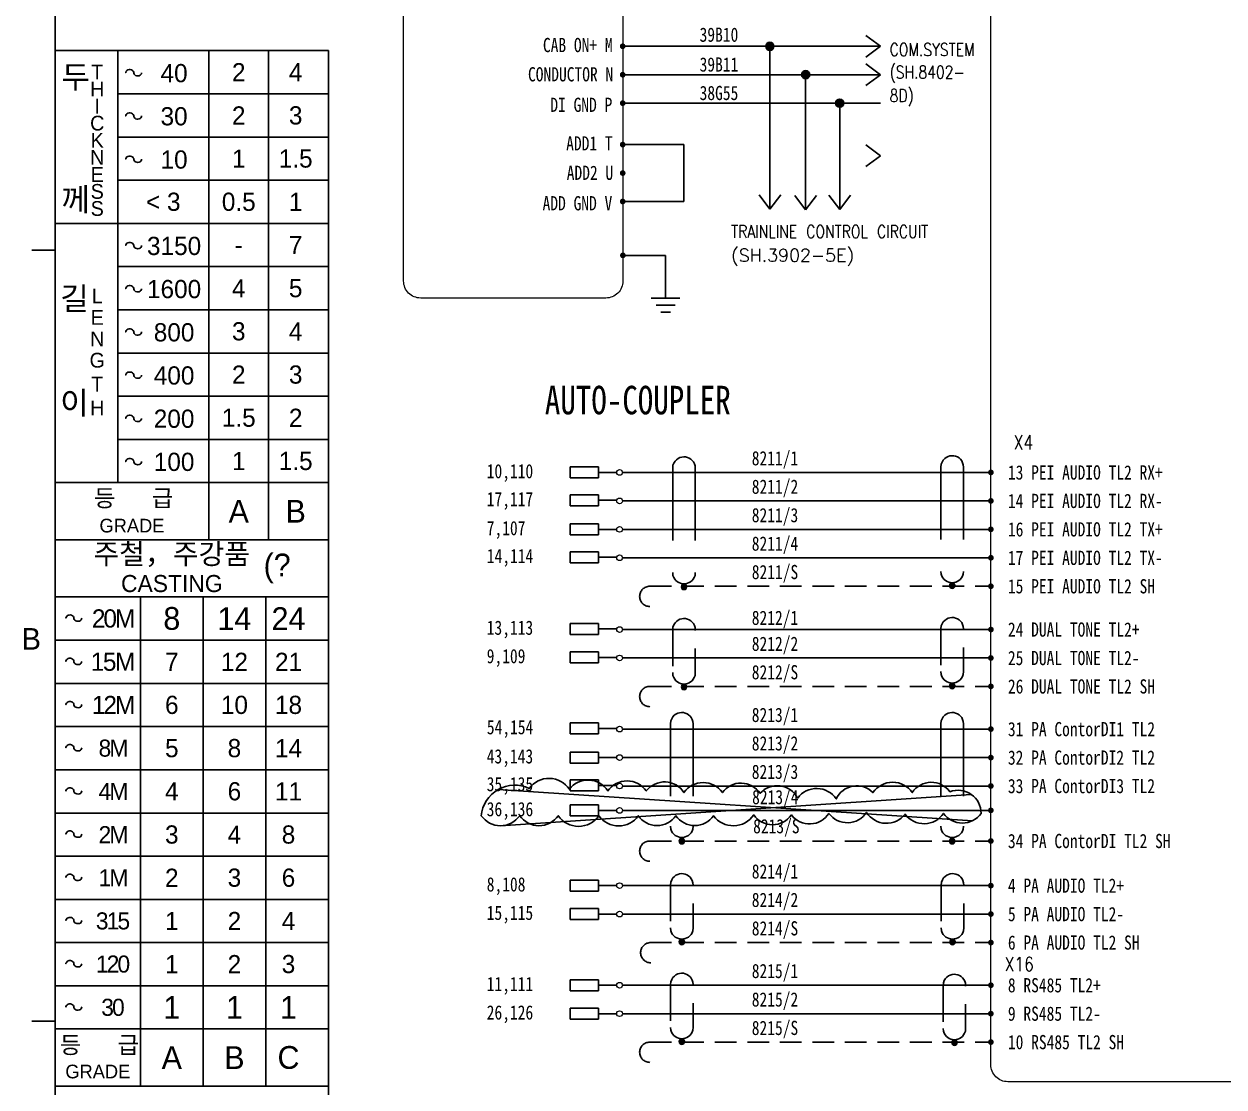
# Model space of a CAD drawing. Header units: millimetres. Extents: x 1677 to 2236, y -507 to -75.
# Drawn here: x 1687.2 to 1792.6, y -431.9 to -338.5 of the extents above; entities that cross this region are included whole.
import ezdxf
from ezdxf.enums import TextEntityAlignment as Align

# ---------------------------------------------------------------- set-up
doc = ezdxf.new("R2010")
doc.units = ezdxf.units.MM
doc.linetypes.add('HIDDEN', pattern=[9.525, 6.35, -3.175])
for name, color, linetype, lineweight in [('7', 7, 'Continuous', 15), ('LINE', 7, 'Continuous', 15), ('TEXT', 7, 'Continuous', 15)]:
    doc.layers.add(name, color=color, linetype=linetype, lineweight=lineweight)
for name, color, linetype in [('FG', 62, 'Continuous'), ('SHIELD', 41, 'Continuous'), ('SYMS', 7, 'Continuous'), ('TX+', 1, 'Continuous'), ('TX-', 30, 'Continuous')]:
    doc.layers.add(name, color=color, linetype=linetype)
doc.styles.add('ROMANS', font='txt', dxfattribs={"height": 0.2})
doc.styles.get("Standard").update_dxf_attribs({"font": 'txt.shx', "bigfont": 'whgtxt.shx'})
doc.styles.add('WD', font='romans.shx')

# ---------------------------------------------------------------- blocks, each defined once
blk = doc.blocks.new('BALL')
at = {"layer": 'LINE'}
h = blk.add_hatch(color=256, dxfattribs=at)
h.paths.add_polyline_path([(203.75, 320.23, 0.41419), (203.5, 319.98), (203.75, 319.98)])
h.paths.add_polyline_path([(203.75, 320.23), (203.75, 319.98), (204, 319.98, 0.41419)])
h.paths.add_polyline_path([(204, 319.98, 0.00002), (204, 319.98), (203.5, 319.98, 1.00004)])
blk.add_circle((203.75, 319.98), 0.25, dxfattribs=at)
blk = doc.blocks.new('A$C38FC7A60')
at = {"layer": 'SHIELD', "linetype": 'HIDDEN'}
for p, q in [((-1.98, 10), (-1.98, 2.5)), ((0, 0), (0, 0.52))]:
    blk.add_line(p, q, dxfattribs=at)
for points in [[(-1.98, 10), (-1.98, 10), (-1.94, 10.52), (-1.94, 10.52), (-1.23, 12.78), (1.93, 12.35), (1.98, 10), (1.98, 10), (1.98, 2.5), (1.98, 2.5)], [(1.98, 2.5), (1.98, 2.5), (1.94, 1.98), (1.94, 1.98), (1.34, 0.01), (-1.34, 0.01), (-1.94, 1.98), (-1.94, 1.98), (-1.98, 2.5), (-1.98, 2.5)]]:
    blk.add_open_spline(points, degree=3, knots=[0, 0, 0, 0, 1, 1, 1, 2, 2, 2, 3, 3, 3, 3], dxfattribs=at)
at = {"layer": 'SHIELD', "linetype": 'HIDDEN', "xscale": -2, "yscale": 2, "zscale": 2}
blk.add_blockref('BALL', (407.5, -639.96), dxfattribs=at)
blk = doc.blocks.new('HA2S1_REF')
for p, q in [((0, 0.109375), (0, -0.109375)), ((0.5625, 0.109375), (0, 0.109375)), ((0.5625, -0.109375), (0.5625, 0.109375)), ((0, -0.109375), (0.5625, -0.109375))]:
    blk.add_line(p, q)
at = {"style": 'WD', "flags": 1}
blk.add_attdef('SIGCODE', (0.0625, 0.1575), '', height=0.125, dxfattribs=at)
at = {"style": 'WD'}
blk.add_attdef('XREF', text='', height=0.125, dxfattribs=at).set_placement((0.28125, -0.0625), align=Align.CENTER)
blk = doc.blocks.new('HA1X3Y')
for p, q in [((-0.1, 0.075), (0, 0)), ((0, 0), (-0.1, -0.075))]:
    blk.add_line(p, q)
at = {"style": 'WD', "width": 0.9}
blk.add_attdef('DESC1', text='', height=0.125, dxfattribs=at).set_placement((-0.15, 0.2656), align=Align.RIGHT)
blk.add_attdef('DESC2', text='', height=0.125, dxfattribs=at).set_placement((-0.15, 0.2), align=Align.TOP_RIGHT)
at = {"style": 'WD', "flags": 1}
blk.add_attdef('X1TERM01', (0, 0), '', height=0.01, dxfattribs=at)
blk = doc.blocks.new('mel1vb')
at = {"const_width": 0.667}
blk.add_lwpolyline([(-0.33, 0, 1), (0.33, 0, 1)], format="xyb", close=True, dxfattribs=at)
blk = doc.blocks.new('WDDOT')
for radius in [0.72, 0.449, 0.223]:
    blk.add_circle((0, 0), radius)

msp = doc.modelspace()

# ---------------------------------------------------------------- linework, layer by layer
at = {"color": 5, "linetype": 'Continuous'}
for p, q in [((1689.91, -493.8), (1689.91, -87.4)), ((1689.91, -340.8), (1713.91, -340.8)), ((1713.91, -493.8), (1713.91, -340.8)), ((1689.91, -388.8), (1713.91, -388.8))]:
    msp.add_line(p, q, dxfattribs=at)
for p, q in [((1752.69, -340.42), (1752.69, -354.73)), ((1755.83, -342.92), (1755.83, -354.8)), ((1758.83, -345.42), (1758.83, -354.77)), ((1739.76, -349.06), (1745.13, -349.06)), ((1745.13, -349.06), (1745.13, -354.06)), ((1739.74, -354.06), (1745.13, -354.06)), ((1739.74, -377.86), (1772.1, -377.86)), ((1739.74, -380.36), (1772.1, -380.36)), ((1739.74, -382.86), (1772.1, -382.86)), ((1739.74, -385.36), (1772.1, -385.36)), ((1739.74, -391.66), (1772.1, -391.66)), ((1739.74, -394.16), (1772.1, -394.16)), ((1739.74, -400.41), (1772.1, -400.41)), ((1739.74, -402.91), (1772.1, -402.91)), ((1739.74, -405.41), (1772.1, -405.41)), ((1739.74, -407.55), (1772.1, -407.55)), ((1739.74, -414.16), (1772.1, -414.16)), ((1739.74, -416.66), (1772.1, -416.66))]:
    msp.add_line(p, q)
at = {"color": 6, "linetype": 'Continuous'}
for p, q in [((1695.41, -378.75), (1695.41, -340.8)), ((1703.41, -383.78), (1703.41, -340.8)), ((1708.66, -383.78), (1708.66, -340.8)), ((1695.41, -344.6), (1713.91, -344.6)), ((1695.41, -348.39), (1713.91, -348.39)), ((1695.41, -352.19), (1713.91, -352.19)), ((1689.91, -355.98), (1713.91, -355.98)), ((1687.86, -358.34), (1689.91, -358.34)), ((1695.41, -359.78), (1713.91, -359.78)), ((1695.41, -363.57), (1713.91, -363.57)), ((1695.41, -367.37), (1713.91, -367.37)), ((1695.41, -371.16), (1713.91, -371.16)), ((1695.41, -374.96), (1713.91, -374.96)), ((1689.91, -378.75), (1713.91, -378.75)), ((1689.91, -383.78), (1713.91, -383.78)), ((1697.41, -431.78), (1697.41, -388.8)), ((1702.91, -431.78), (1702.91, -388.8)), ((1708.41, -431.78), (1708.41, -388.8)), ((1689.91, -392.6), (1713.91, -392.6)), ((1689.91, -396.39), (1713.91, -396.39)), ((1689.91, -400.19), (1713.91, -400.19)), ((1689.91, -403.98), (1713.91, -403.98)), ((1689.91, -407.78), (1713.91, -407.78)), ((1689.91, -411.57), (1713.91, -411.57)), ((1689.91, -415.37), (1713.91, -415.37)), ((1689.91, -419.16), (1713.91, -419.16)), ((1689.91, -422.96), (1713.91, -422.96)), ((1687.86, -426.07), (1689.91, -426.07)), ((1689.91, -426.75), (1713.91, -426.75)), ((1689.91, -431.78), (1713.91, -431.78))]:
    msp.add_line(p, q, dxfattribs=at)
at = {"color": 0}
for p, q in [((1742.28, -362.54), (1744.78, -362.54)), ((1742.7, -363.17), (1744.36, -363.17)), ((1743.11, -363.79), (1743.95, -363.79))]:
    msp.add_line(p, q, dxfattribs=at)
at = {"color": 0, "linetype": 'Continuous'}
for p, q in [((1737.64, -377.86), (1739.24, -377.86)), ((1737.64, -380.31), (1739.24, -380.31)), ((1737.64, -382.86), (1739.24, -382.86)), ((1737.64, -385.31), (1739.24, -385.31)), ((1737.64, -391.61), (1739.25, -391.61)), ((1737.64, -394.11), (1739.25, -394.11)), ((1737.65, -400.35), (1739.25, -400.35)), ((1737.64, -402.91), (1739.24, -402.91)), ((1737.65, -405.35), (1739.25, -405.35)), ((1737.64, -407.55), (1739.24, -407.55)), ((1737.64, -414.16), (1739.24, -414.16)), ((1737.64, -416.66), (1739.24, -416.66)), ((1737.64, -422.91), (1739.24, -422.91)), ((1737.64, -425.41), (1739.24, -425.41))]:
    msp.add_line(p, q, dxfattribs=at)
at = {"color": 1}
for p, q in [((1728.83, -405.72), (1770.5, -408.46)), ((1770.38, -406.14), (1729.03, -408.9))]:
    msp.add_line(p, q, dxfattribs=at)
at = {"const_width": 0.25}
for points in [[(1739.89, -340.42, -1), (1739.64, -340.42, -1)], [(1739.89, -342.92, -1), (1739.64, -342.92, -1)], [(1739.89, -345.42, -1), (1739.64, -345.42, -1)], [(1739.89, -349.06, -1), (1739.64, -349.06, -1)], [(1739.89, -351.56, -1), (1739.64, -351.56, -1)], [(1739.89, -354.06, -1), (1739.64, -354.06, -1)], [(1772.23, -377.86, -1), (1771.98, -377.86, -1)], [(1772.23, -380.36, -1), (1771.98, -380.36, -1)], [(1772.23, -382.86, -1), (1771.98, -382.86, -1)], [(1772.23, -385.36, -1), (1771.98, -385.36, -1)], [(1772.23, -387.86, -1), (1771.98, -387.86, -1)], [(1772.23, -391.66, -1), (1771.98, -391.66, -1)], [(1772.23, -394.16, -1), (1771.98, -394.16, -1)], [(1772.23, -396.66, -1), (1771.98, -396.66, -1)], [(1772.23, -400.41, -1), (1771.98, -400.41, -1)], [(1772.23, -402.91, -1), (1771.98, -402.91, -1)], [(1772.23, -405.41, -1), (1771.98, -405.41, -1)], [(1772.23, -407.55, -1), (1771.98, -407.55, -1)], [(1772.23, -410.24, -1), (1771.98, -410.24, -1)], [(1772.23, -414.16, -1), (1771.98, -414.16, -1)], [(1772.23, -416.66, -1), (1771.98, -416.66, -1)], [(1772.23, -419.16, -1), (1771.98, -419.16, -1)], [(1772.23, -422.91, -1), (1771.98, -422.91, -1)], [(1772.23, -425.41, -1), (1771.98, -425.41, -1)], [(1772.23, -427.91, -1), (1771.98, -427.91, -1)]]:
    msp.add_lwpolyline(points, format="xyb", close=True, dxfattribs=at)
at = {"color": 4, "linetype": 'Continuous'}
for points in [[(1697.51, -342.75), (1697.49, -342.83), (1697.45, -342.91), (1697.38, -342.97), (1697.29, -343.01), (1697.19, -343.03), (1697.08, -343.02), (1696.98, -342.99), (1696.9, -342.94), (1696.84, -342.87), (1696.81, -342.79), (1696.81, -342.7), (1696.77, -342.62), (1696.7, -342.55), (1696.61, -342.5), (1696.51, -342.47), (1696.4, -342.47), (1696.3, -342.5), (1696.21, -342.55), (1696.15, -342.62), (1696.11, -342.71), (1696.11, -342.71), (1696.11, -342.72), (1696.11, -342.72), (1696.11, -342.72), (1696.11, -342.73), (1696.11, -342.73), (1696.11, -342.74), (1696.11, -342.74), (1696.11, -342.74), (1696.11, -342.75)], [(1697.51, -346.54), (1697.49, -346.62), (1697.45, -346.7), (1697.38, -346.76), (1697.29, -346.8), (1697.19, -346.82), (1697.08, -346.81), (1696.98, -346.78), (1696.9, -346.73), (1696.84, -346.66), (1696.81, -346.58), (1696.81, -346.49), (1696.77, -346.41), (1696.7, -346.34), (1696.61, -346.29), (1696.51, -346.27), (1696.4, -346.27), (1696.3, -346.29), (1696.21, -346.35), (1696.15, -346.42), (1696.11, -346.5), (1696.11, -346.51), (1696.11, -346.51), (1696.11, -346.51), (1696.11, -346.52), (1696.11, -346.52), (1696.11, -346.53), (1696.11, -346.53), (1696.11, -346.53), (1696.11, -346.54), (1696.11, -346.54)], [(1697.51, -350.34), (1697.49, -350.42), (1697.45, -350.5), (1697.38, -350.56), (1697.29, -350.6), (1697.19, -350.62), (1697.08, -350.61), (1696.98, -350.58), (1696.9, -350.53), (1696.84, -350.46), (1696.81, -350.38), (1696.81, -350.29), (1696.77, -350.21), (1696.7, -350.14), (1696.61, -350.09), (1696.51, -350.06), (1696.4, -350.06), (1696.3, -350.09), (1696.21, -350.14), (1696.15, -350.21), (1696.11, -350.3), (1696.11, -350.3), (1696.11, -350.31), (1696.11, -350.31), (1696.11, -350.31), (1696.11, -350.32), (1696.11, -350.32), (1696.11, -350.33), (1696.11, -350.33), (1696.11, -350.33), (1696.11, -350.34)], [(1697.51, -357.93), (1697.49, -358.01), (1697.45, -358.09), (1697.38, -358.15), (1697.29, -358.19), (1697.19, -358.21), (1697.08, -358.2), (1696.98, -358.17), (1696.9, -358.12), (1696.84, -358.05), (1696.81, -357.97), (1696.81, -357.88), (1696.77, -357.8), (1696.7, -357.73), (1696.61, -357.68), (1696.51, -357.65), (1696.4, -357.65), (1696.3, -357.68), (1696.21, -357.73), (1696.15, -357.8), (1696.11, -357.89), (1696.11, -357.89), (1696.11, -357.9), (1696.11, -357.9), (1696.11, -357.9), (1696.11, -357.91), (1696.11, -357.91), (1696.11, -357.92), (1696.11, -357.92), (1696.11, -357.92), (1696.11, -357.93)], [(1697.51, -361.72), (1697.49, -361.8), (1697.45, -361.88), (1697.38, -361.94), (1697.29, -361.98), (1697.19, -362), (1697.08, -361.99), (1696.98, -361.96), (1696.9, -361.91), (1696.84, -361.84), (1696.81, -361.76), (1696.81, -361.67), (1696.77, -361.59), (1696.7, -361.52), (1696.61, -361.47), (1696.51, -361.45), (1696.4, -361.45), (1696.3, -361.47), (1696.21, -361.53), (1696.15, -361.6), (1696.11, -361.68), (1696.11, -361.69), (1696.11, -361.69), (1696.11, -361.69), (1696.11, -361.7), (1696.11, -361.7), (1696.11, -361.71), (1696.11, -361.71), (1696.11, -361.71), (1696.11, -361.72), (1696.11, -361.72)], [(1697.51, -365.52), (1697.49, -365.6), (1697.45, -365.68), (1697.38, -365.74), (1697.29, -365.78), (1697.19, -365.8), (1697.08, -365.79), (1696.98, -365.76), (1696.9, -365.71), (1696.84, -365.64), (1696.81, -365.56), (1696.81, -365.47), (1696.77, -365.39), (1696.7, -365.32), (1696.61, -365.27), (1696.51, -365.24), (1696.4, -365.24), (1696.3, -365.27), (1696.21, -365.32), (1696.15, -365.39), (1696.11, -365.48), (1696.11, -365.48), (1696.11, -365.49), (1696.11, -365.49), (1696.11, -365.49), (1696.11, -365.5), (1696.11, -365.5), (1696.11, -365.51), (1696.11, -365.51), (1696.11, -365.51), (1696.11, -365.52)], [(1697.51, -369.31), (1697.49, -369.39), (1697.45, -369.47), (1697.38, -369.53), (1697.29, -369.57), (1697.19, -369.59), (1697.08, -369.58), (1696.98, -369.55), (1696.9, -369.5), (1696.84, -369.43), (1696.81, -369.35), (1696.81, -369.26), (1696.77, -369.18), (1696.7, -369.11), (1696.61, -369.06), (1696.51, -369.04), (1696.4, -369.04), (1696.3, -369.06), (1696.21, -369.12), (1696.15, -369.19), (1696.11, -369.27), (1696.11, -369.28), (1696.11, -369.28), (1696.11, -369.28), (1696.11, -369.29), (1696.11, -369.29), (1696.11, -369.3), (1696.11, -369.3), (1696.11, -369.3), (1696.11, -369.31), (1696.11, -369.31)], [(1697.51, -373.11), (1697.49, -373.19), (1697.45, -373.27), (1697.38, -373.33), (1697.29, -373.37), (1697.19, -373.39), (1697.08, -373.38), (1696.98, -373.35), (1696.9, -373.3), (1696.84, -373.23), (1696.81, -373.15), (1696.81, -373.06), (1696.77, -372.98), (1696.7, -372.91), (1696.61, -372.86), (1696.51, -372.83), (1696.4, -372.83), (1696.3, -372.86), (1696.21, -372.91), (1696.15, -372.98), (1696.11, -373.07), (1696.11, -373.07), (1696.11, -373.08), (1696.11, -373.08), (1696.11, -373.08), (1696.11, -373.09), (1696.11, -373.09), (1696.11, -373.1), (1696.11, -373.1), (1696.11, -373.1), (1696.11, -373.11)], [(1697.51, -376.9), (1697.49, -376.98), (1697.45, -377.06), (1697.38, -377.12), (1697.29, -377.16), (1697.19, -377.18), (1697.08, -377.17), (1696.98, -377.14), (1696.9, -377.09), (1696.84, -377.02), (1696.81, -376.94), (1696.81, -376.85), (1696.77, -376.77), (1696.7, -376.7), (1696.61, -376.65), (1696.51, -376.63), (1696.4, -376.63), (1696.3, -376.65), (1696.21, -376.71), (1696.15, -376.78), (1696.11, -376.86), (1696.11, -376.87), (1696.11, -376.87), (1696.11, -376.87), (1696.11, -376.88), (1696.11, -376.88), (1696.11, -376.89), (1696.11, -376.89), (1696.11, -376.89), (1696.11, -376.9), (1696.11, -376.9)], [(1692.26, -390.66), (1692.24, -390.74), (1692.2, -390.82), (1692.13, -390.88), (1692.04, -390.92), (1691.94, -390.94), (1691.83, -390.93), (1691.73, -390.9), (1691.65, -390.85), (1691.59, -390.78), (1691.56, -390.7), (1691.56, -390.61), (1691.52, -390.53), (1691.45, -390.46), (1691.36, -390.41), (1691.26, -390.38), (1691.15, -390.39), (1691.05, -390.41), (1690.96, -390.47), (1690.9, -390.54), (1690.86, -390.62), (1690.86, -390.62), (1690.86, -390.63), (1690.86, -390.63), (1690.86, -390.64), (1690.86, -390.64), (1690.86, -390.64), (1690.86, -390.65), (1690.86, -390.65), (1690.86, -390.66), (1690.86, -390.66)], [(1692.26, -394.46), (1692.24, -394.54), (1692.2, -394.61), (1692.13, -394.68), (1692.04, -394.72), (1691.94, -394.73), (1691.83, -394.73), (1691.73, -394.7), (1691.65, -394.65), (1691.59, -394.58), (1691.56, -394.5), (1691.56, -394.41), (1691.52, -394.33), (1691.45, -394.26), (1691.36, -394.2), (1691.26, -394.18), (1691.15, -394.18), (1691.05, -394.21), (1690.96, -394.26), (1690.9, -394.33), (1690.86, -394.42), (1690.86, -394.42), (1690.86, -394.42), (1690.86, -394.43), (1690.86, -394.43), (1690.86, -394.44), (1690.86, -394.44), (1690.86, -394.44), (1690.86, -394.45), (1690.86, -394.45), (1690.86, -394.46)], [(1692.26, -398.25), (1692.24, -398.33), (1692.2, -398.41), (1692.13, -398.47), (1692.04, -398.51), (1691.94, -398.53), (1691.83, -398.52), (1691.73, -398.49), (1691.65, -398.44), (1691.59, -398.37), (1691.56, -398.29), (1691.56, -398.2), (1691.52, -398.12), (1691.45, -398.05), (1691.36, -398), (1691.26, -397.97), (1691.15, -397.98), (1691.05, -398), (1690.96, -398.06), (1690.9, -398.13), (1690.86, -398.21), (1690.86, -398.21), (1690.86, -398.22), (1690.86, -398.22), (1690.86, -398.23), (1690.86, -398.23), (1690.86, -398.23), (1690.86, -398.24), (1690.86, -398.24), (1690.86, -398.25), (1690.86, -398.25)], [(1692.26, -402.05), (1692.24, -402.13), (1692.2, -402.2), (1692.13, -402.27), (1692.04, -402.31), (1691.94, -402.32), (1691.83, -402.32), (1691.73, -402.29), (1691.65, -402.24), (1691.59, -402.17), (1691.56, -402.09), (1691.56, -402), (1691.52, -401.92), (1691.45, -401.85), (1691.36, -401.79), (1691.26, -401.77), (1691.15, -401.77), (1691.05, -401.8), (1690.96, -401.85), (1690.9, -401.92), (1690.86, -402.01), (1690.86, -402.01), (1690.86, -402.01), (1690.86, -402.02), (1690.86, -402.02), (1690.86, -402.03), (1690.86, -402.03), (1690.86, -402.03), (1690.86, -402.04), (1690.86, -402.04), (1690.86, -402.05)], [(1692.26, -405.84), (1692.24, -405.92), (1692.2, -406), (1692.13, -406.06), (1692.04, -406.1), (1691.94, -406.12), (1691.83, -406.11), (1691.73, -406.08), (1691.65, -406.03), (1691.59, -405.96), (1691.56, -405.88), (1691.56, -405.79), (1691.52, -405.71), (1691.45, -405.64), (1691.36, -405.59), (1691.26, -405.56), (1691.15, -405.57), (1691.05, -405.59), (1690.96, -405.65), (1690.9, -405.72), (1690.86, -405.8), (1690.86, -405.8), (1690.86, -405.81), (1690.86, -405.81), (1690.86, -405.82), (1690.86, -405.82), (1690.86, -405.82), (1690.86, -405.83), (1690.86, -405.83), (1690.86, -405.84), (1690.86, -405.84)], [(1692.26, -409.64), (1692.24, -409.72), (1692.2, -409.79), (1692.13, -409.86), (1692.04, -409.9), (1691.94, -409.91), (1691.83, -409.91), (1691.73, -409.88), (1691.65, -409.83), (1691.59, -409.76), (1691.56, -409.68), (1691.56, -409.59), (1691.52, -409.51), (1691.45, -409.44), (1691.36, -409.38), (1691.26, -409.36), (1691.15, -409.36), (1691.05, -409.39), (1690.96, -409.44), (1690.9, -409.51), (1690.86, -409.6), (1690.86, -409.6), (1690.86, -409.6), (1690.86, -409.61), (1690.86, -409.61), (1690.86, -409.62), (1690.86, -409.62), (1690.86, -409.62), (1690.86, -409.63), (1690.86, -409.63), (1690.86, -409.64)], [(1692.26, -413.43), (1692.24, -413.51), (1692.2, -413.59), (1692.13, -413.65), (1692.04, -413.69), (1691.94, -413.71), (1691.83, -413.7), (1691.73, -413.67), (1691.65, -413.62), (1691.59, -413.55), (1691.56, -413.47), (1691.56, -413.38), (1691.52, -413.3), (1691.45, -413.23), (1691.36, -413.18), (1691.26, -413.15), (1691.15, -413.16), (1691.05, -413.18), (1690.96, -413.24), (1690.9, -413.31), (1690.86, -413.39), (1690.86, -413.39), (1690.86, -413.4), (1690.86, -413.4), (1690.86, -413.41), (1690.86, -413.41), (1690.86, -413.41), (1690.86, -413.42), (1690.86, -413.42), (1690.86, -413.43), (1690.86, -413.43)], [(1692.26, -417.23), (1692.24, -417.31), (1692.2, -417.38), (1692.13, -417.45), (1692.04, -417.49), (1691.94, -417.5), (1691.83, -417.5), (1691.73, -417.47), (1691.65, -417.42), (1691.59, -417.35), (1691.56, -417.27), (1691.56, -417.18), (1691.52, -417.1), (1691.45, -417.03), (1691.36, -416.97), (1691.26, -416.95), (1691.15, -416.95), (1691.05, -416.98), (1690.96, -417.03), (1690.9, -417.1), (1690.86, -417.19), (1690.86, -417.19), (1690.86, -417.19), (1690.86, -417.2), (1690.86, -417.2), (1690.86, -417.21), (1690.86, -417.21), (1690.86, -417.21), (1690.86, -417.22), (1690.86, -417.22), (1690.86, -417.23)], [(1692.26, -421.02), (1692.24, -421.1), (1692.2, -421.18), (1692.13, -421.24), (1692.04, -421.28), (1691.94, -421.3), (1691.83, -421.29), (1691.73, -421.26), (1691.65, -421.21), (1691.59, -421.14), (1691.56, -421.06), (1691.56, -420.97), (1691.52, -420.89), (1691.45, -420.82), (1691.36, -420.77), (1691.26, -420.74), (1691.15, -420.75), (1691.05, -420.77), (1690.96, -420.83), (1690.9, -420.9), (1690.86, -420.98), (1690.86, -420.98), (1690.86, -420.99), (1690.86, -420.99), (1690.86, -421), (1690.86, -421), (1690.86, -421), (1690.86, -421.01), (1690.86, -421.01), (1690.86, -421.02), (1690.86, -421.02)], [(1692.26, -424.82), (1692.24, -424.9), (1692.2, -424.97), (1692.13, -425.04), (1692.04, -425.08), (1691.94, -425.09), (1691.83, -425.09), (1691.73, -425.06), (1691.65, -425.01), (1691.59, -424.94), (1691.56, -424.86), (1691.56, -424.77), (1691.52, -424.69), (1691.45, -424.62), (1691.36, -424.56), (1691.26, -424.54), (1691.15, -424.54), (1691.05, -424.57), (1690.96, -424.62), (1690.9, -424.69), (1690.86, -424.78), (1690.86, -424.78), (1690.86, -424.78), (1690.86, -424.79), (1690.86, -424.79), (1690.86, -424.8), (1690.86, -424.8), (1690.86, -424.8), (1690.86, -424.81), (1690.86, -424.81), (1690.86, -424.82)]]:
    msp.add_lwpolyline(points, dxfattribs=at)
at = {"color": 0, "const_width": 0.25}
msp.add_lwpolyline([(1739.66, -358.79, 1), (1739.91, -358.79, 1)], format="xyb", close=True, dxfattribs=at)
at = {"color": 1}
msp.add_lwpolyline([(1727.34, -408.02, 0.520567), (1730.72, -408.02, 0.520567), (1730.72, -408.02, 0.520567), (1734.1, -408.02, 0.520567), (1734.1, -408.02, 0.520567), (1737.68, -408.02, 0.520567), (1737.68, -408.02, 0.520567), (1741.13, -408.02, 0.520567), (1741.13, -408.02, 0.520567), (1744.44, -408.02, 0.520567), (1744.44, -408.02, 0.520567), (1747.75, -408.02, 0.520567), (1747.75, -408.02, 0.520567), (1751.27, -407.95, 0.520567), (1751.27, -407.95, 0.520567), (1754.58, -407.95, 0.520567), (1754.58, -407.95, 0.520567), (1757.88, -407.81, 0.520567), (1757.88, -407.81, 0.520567), (1761.19, -407.73, 0.520567), (1761.19, -407.73, 0.520567), (1764.57, -407.88, 0.520567), (1764.57, -407.88, 0.520567), (1767.95, -407.81, 0.520567), (1767.95, -407.81, 0.520567), (1771.25, -407.81, 0.520567), (1771.25, -407.81, 0.520567), (1768.51, -405.91, 0.520567), (1768.51, -405.91, 0.520567), (1765.2, -405.98, 0.520567), (1765.2, -405.98, 0.520567), (1761.75, -405.98, 0.520567), (1761.75, -405.98, 0.520567), (1758.52, -406.54, 0.520567), (1758.52, -406.54, 0.520567), (1755.14, -406.47, 0.520567), (1755.14, -406.47, 0.520567), (1751.83, -406.05, 0.520567), (1751.83, -406.05, 0.520567), (1748.52, -405.98, 0.520567), (1748.52, -405.98, 0.520567), (1745.14, -405.98, 0.520567), (1745.14, -405.98, 0.520567), (1741.84, -405.84, 0.520567), (1741.84, -405.84, 0.520567), (1738.46, -405.84, 0.520567), (1738.46, -405.84, 0.520567), (1735.08, -405.69, 0.520567), (1735.08, -405.69, 0.520567), (1731.56, -405.62, 0.520567), (1731.56, -405.62, 0.520567)], format="xyb", close=True, dxfattribs=at)
at = {"layer": '7'}
for points in [[(1773.6, -243.89), (1815.6, -243.89, -0.414214), (1817.1, -245.39), (1817.1, -429.89, -0.414214), (1815.6, -431.39), (1773.6, -431.39, -0.414214), (1772.1, -429.89), (1772.1, -245.39, -0.414214)], [(1722.02, -326.29), (1738.28, -326.29, -0.414214), (1739.78, -327.79), (1739.78, -361.04, -0.414214), (1738.28, -362.54), (1722.02, -362.54, -0.414214), (1720.52, -361.04), (1720.52, -327.79, -0.414214)]]:
    msp.add_lwpolyline(points, format="xyb", close=True, dxfattribs=at)
at = {"layer": 'FG', "color": 0}
for p, q in [((1739.78, -358.79), (1743.53, -358.79)), ((1743.53, -358.79), (1743.53, -362.54))]:
    msp.add_line(p, q, dxfattribs=at)
at = {"layer": 'LINE', "color": 0}
for centre in [(1739.49, -377.86), (1739.49, -380.36), (1739.49, -382.86), (1739.49, -385.36), (1739.49, -391.66), (1739.49, -394.16), (1739.49, -400.41), (1739.49, -402.91), (1739.49, -405.41), (1739.49, -407.55), (1739.49, -414.16), (1739.49, -416.66), (1739.49, -422.91), (1739.49, -425.41)]:
    msp.add_circle(centre, 0.25, dxfattribs=at)
at = {"layer": 'SHIELD', "linetype": 'HIDDEN'}
for p, q in [((1744.16, -377.49), (1744.16, -386.65)), ((1767.72, -377.4), (1767.72, -386.55)), ((1745.15, -387.9), (1745.15, -387.64)), ((1768.71, -387.8), (1768.71, -387.54)), ((1743.97, -399.95), (1743.97, -408.93)), ((1767.72, -399.95), (1767.72, -408.93)), ((1744.96, -410.18), (1744.96, -409.93)), ((1768.71, -410.18), (1768.71, -409.93))]:
    msp.add_line(p, q, dxfattribs=at)
at = {"layer": 'SHIELD', "linetype": 'HIDDEN', "ltscale": 0.3}
for p, q in [((1742.14, -387.86), (1772.1, -387.86)), ((1742.14, -396.66), (1772.1, -396.66)), ((1742.14, -410.24), (1772.1, -410.24)), ((1742.14, -419.16), (1772.1, -419.16)), ((1742.14, -427.91), (1772.1, -427.91))]:
    msp.add_line(p, q, dxfattribs=at)
at = {"layer": 'SHIELD', "linetype": 'HIDDEN'}
for centre, start in [((1742.14, -388.75), 90), ((1742.14, -397.55), 90), ((1742.14, -411.13), 90), ((1742.23, -420.05), 96.04), ((1742.14, -428.8), 90)]:
    msp.add_arc(centre, 0.889, start, 270, dxfattribs=at)
for points, knots in [([(1744.16, -377.49), (1744.16, -377.49), (1744.18, -377.23), (1744.18, -377.23), (1744.54, -376.11), (1746.12, -376.32), (1746.14, -377.49)], [0, 0, 0, 0, 1, 1, 1, 2, 2, 2, 2]), ([(1767.72, -377.4), (1767.72, -377.4), (1767.74, -377.14), (1767.74, -377.14), (1768.09, -376.01), (1769.68, -376.22), (1769.7, -377.4)], [0, 0, 0, 0, 1, 1, 1, 2, 2, 2, 2]), ([(1746.14, -386.65), (1746.14, -386.65), (1746.12, -386.91), (1746.12, -386.91), (1745.82, -387.89), (1744.48, -387.89), (1744.18, -386.91), (1744.18, -386.91), (1744.16, -386.65), (1744.16, -386.65)], [0, 0, 0, 0, 1, 1, 1, 2, 2, 2, 3, 3, 3, 3]), ([(1769.7, -386.55), (1769.7, -386.55), (1769.68, -386.81), (1769.68, -386.81), (1769.38, -387.79), (1768.04, -387.79), (1767.74, -386.81), (1767.74, -386.81), (1767.72, -386.55), (1767.72, -386.55)], [0, 0, 0, 0, 1, 1, 1, 2, 2, 2, 3, 3, 3, 3]), ([(1743.97, -399.95), (1743.97, -399.95), (1743.99, -399.69), (1743.99, -399.69), (1744.34, -398.57), (1745.93, -398.78), (1745.95, -399.95)], [0, 0, 0, 0, 1, 1, 1, 2, 2, 2, 2]), ([(1767.72, -399.95), (1767.72, -399.95), (1767.74, -399.69), (1767.74, -399.69), (1768.09, -398.57), (1769.68, -398.78), (1769.7, -399.95)], [0, 0, 0, 0, 1, 1, 1, 2, 2, 2, 2]), ([(1745.95, -408.93), (1745.95, -408.93), (1745.93, -409.19), (1745.93, -409.19), (1745.63, -410.18), (1744.29, -410.18), (1743.99, -409.19), (1743.99, -409.19), (1743.97, -408.93), (1743.97, -408.93)], [0, 0, 0, 0, 1, 1, 1, 2, 2, 2, 3, 3, 3, 3]), ([(1769.7, -408.93), (1769.7, -408.93), (1769.68, -409.19), (1769.68, -409.19), (1769.38, -410.18), (1768.04, -410.18), (1767.74, -409.19), (1767.74, -409.19), (1767.72, -408.93), (1767.72, -408.93)], [0, 0, 0, 0, 1, 1, 1, 2, 2, 2, 3, 3, 3, 3])]:
    msp.add_open_spline(points, degree=3, knots=knots, dxfattribs=at)
for points in [[(1746.14, -377.49), (1746.14, -377.49), (1746.14, -386.65), (1746.14, -386.65)], [(1769.7, -377.4), (1769.7, -377.4), (1769.7, -386.55), (1769.7, -386.55)], [(1745.95, -399.95), (1745.95, -399.95), (1745.95, -408.93), (1745.95, -408.93)], [(1769.7, -399.95), (1769.7, -399.95), (1769.7, -408.93), (1769.7, -408.93)]]:
    msp.add_open_spline(points, degree=3, dxfattribs=at)
at = {"layer": 'TX+'}
for p, q in [((1739.78, -340.42), (1762.4, -340.42)), ((1739.78, -342.92), (1762.4, -342.92)), ((1739.78, -345.42), (1762.4, -345.42)), ((1739.74, -422.91), (1772.1, -422.91))]:
    msp.add_line(p, q, dxfattribs=at)
at = {"layer": 'TX-'}
msp.add_line((1739.74, -425.41), (1772.1, -425.41), dxfattribs=at)

# ---------------------------------------------------------------- block references
at = {"xscale": 0.5, "yscale": 0.5, "zscale": 0.5}
for p in [(1752.69, -340.42), (1755.83, -342.92), (1758.83, -345.42)]:
    msp.add_blockref('mel1vb', p, dxfattribs=at)
at = {"layer": '7', "xscale": 0.5, "yscale": 0.5, "zscale": 0.5}
for p in [(1745.15, -396.7), (1768.71, -396.61), (1744.96, -419.11), (1768.74, -419.11), (1744.96, -427.86), (1768.9, -427.95)]:
    msp.add_blockref('A$C38FC7A60', p, dxfattribs=at)
at = {"layer": 'SHIELD', "linetype": 'HIDDEN', "xscale": -1}
for p in [(1948.9, -707.88), (1972.46, -707.78), (1948.71, -730.23), (1972.46, -730.23)]:
    msp.add_blockref('BALL', p, dxfattribs=at)
at = {"layer": 'SYMS'}
for name, p, xscale, yscale, zscale in [('WDDOT', (1752.69, -340.42), 0.5, 0.5, 0.5), ('WDDOT', (1755.83, -342.92), 0.5, 0.5, 0.5), ('WDDOT', (1758.83, -345.42), 0.5, 0.5, 0.5), ('HA2S1_REF', (1735.14, -377.86), 4.445000000000164, 4.445000000000164, 4.445000000000164), ('HA2S1_REF', (1735.14, -380.31), 4.445000000000164, 4.445000000000164, 4.445000000000164), ('HA2S1_REF', (1735.14, -382.86), 4.445000000000164, 4.445000000000164, 4.445000000000164), ('HA2S1_REF', (1735.14, -385.31), 4.445000000000164, 4.445000000000164, 4.445000000000164), ('HA2S1_REF', (1735.14, -391.61), 4.445000000000164, 4.445000000000164, 4.445000000000164), ('HA2S1_REF', (1735.14, -394.11), 4.445000000000164, 4.445000000000164, 4.445000000000164), ('HA2S1_REF', (1735.14, -400.35), 4.445000000000164, 4.445000000000164, 4.445000000000164), ('HA2S1_REF', (1735.14, -402.91), 4.445000000000164, 4.445000000000164, 4.445000000000164), ('HA2S1_REF', (1735.14, -405.35), 4.445000000000164, 4.445000000000164, 4.445000000000164), ('HA2S1_REF', (1735.14, -407.55), 4.445000000000164, 4.445000000000164, 4.445000000000164), ('HA2S1_REF', (1735.14, -414.16), 4.445000000000164, 4.445000000000164, 4.445000000000164), ('HA2S1_REF', (1735.14, -416.66), 4.445000000000164, 4.445000000000164, 4.445000000000164), ('HA2S1_REF', (1735.14, -422.91), 4.445000000000164, 4.445000000000164, 4.445000000000164), ('HA2S1_REF', (1735.14, -425.41), 4.445000000000164, 4.445000000000164, 4.445000000000164)]:
    msp.add_blockref(name, p, dxfattribs=dict(at, xscale=xscale, yscale=yscale, zscale=zscale))
at = {"layer": 'SYMS', "yscale": 12.70000000000073, "zscale": 12.7}
for p, xscale, rotation in [((1762.4, -340.42), -12.70000000000073, 180), ((1762.4, -342.92), -12.70000000000073, 180), ((1762.4, -350.04), -12.70000000000073, 180), ((1752.69, -354.73), -12.70000000000067, 90), ((1755.83, -354.8), -12.70000000000067, 90), ((1758.83, -354.77), -12.70000000000067, 90)]:
    msp.add_blockref('HA1X3Y', p, dxfattribs=dict(at, xscale=xscale, rotation=rotation))

# ---------------------------------------------------------------- texts
at = {"width": 0.8}
for s, p in [('COM.SYSTEM', (1763.21, -341.27)), ('(SH.8402-', (1763.21, -343.25)), ('8D)', (1763.21, -345.31)), ('TRAINLINE CONTROL CIRCUIT', (1749.29, -357.26))]:
    msp.add_text(s, height=1.12, dxfattribs=at).set_placement(p)
msp.add_text('(SH.3902-5E)', height=1.12).set_placement((1749.29, -359.34))
at = {"color": 4, "attachment_point": 5, "style": 'ROMANS'}
for s, insert, char_height in [('{\\fﾱﾼﾸﾲￃﾼ|b0|i0|c129|p49;두 }', (1691.71, -343.21), 2), ('{\\fﾱﾼﾸﾲￃﾼ|b0|i0|c129|p49;T }', (1693.61, -342.68), 1.3), ('{\\fﾱﾼﾸﾲￃﾼ|b0|i0|c129|p49;40 }', (1700.36, -342.79), 1.6), ('{\\fﾱﾼﾸﾲￃﾼ|b0|i0|c129|p49;2 }', (1706.04, -342.7), 1.6), ('{\\fﾱﾼﾸﾲￃﾼ|b0|i0|c129|p49;4 }', (1711.04, -342.7), 1.6), ('{\\fﾱﾼﾸﾲￃﾼ|b0|i0|c129|p49;H }', (1693.61, -344.18), 1.3), ('{\\fﾱﾼﾸﾲￃﾼ|b0|i0|c129|p49;I }', (1693.61, -345.68), 1.3), ('{\\fﾱﾼﾸﾲￃﾼ|b0|i0|c129|p49;2 }', (1706.04, -346.5), 1.6), ('{\\fﾱﾼﾸﾲￃﾼ|b0|i0|c129|p49;3 }', (1711.04, -346.5), 1.6), ('{\\fﾱﾼﾸﾲￃﾼ|b0|i0|c129|p49;C }', (1693.61, -347.18), 1.3), ('{\\fﾱﾼﾸﾲￃﾼ|b0|i0|c129|p49;30 }', (1700.36, -346.58), 1.6), ('{\\fﾱﾼﾸﾲￃﾼ|b0|i0|c129|p49;K }', (1693.61, -348.68), 1.3), ('{\\fﾱﾼﾸﾲￃﾼ|b0|i0|c129|p49;N }', (1693.61, -350.18), 1.3), ('{\\fﾱﾼﾸﾲￃﾼ|b0|i0|c129|p49;10 }', (1700.36, -350.38), 1.6), ('{\\fﾱﾼﾸﾲￃﾼ|b0|i0|c129|p49;1 }', (1706.04, -350.29), 1.6), ('{\\fﾱﾼﾸﾲￃﾼ|b0|i0|c129|p49;1.5 }', (1711.04, -350.29), 1.6), ('{\\fﾱﾼﾸﾲￃﾼ|b0|i0|c129|p49;E }', (1693.61, -351.68), 1.3), ('{\\fﾱﾼﾸﾲￃﾼ|b0|i0|c129|p49;께 }', (1691.71, -353.98), 2), ('{\\fﾱﾼﾸﾲￃﾼ|b0|i0|c129|p49;S }', (1693.61, -353.18), 1.3), ('{\\fﾱﾼﾸﾲￃﾼ|b0|i0|c129|p49;S }', (1693.61, -354.68), 1.3), ('{\\fﾱﾼﾸﾲￃﾼ|b0|i0|c129|p49;< 3 }', (1699.41, -354.09), 1.6), ('{\\fﾱﾼﾸﾲￃﾼ|b0|i0|c129|p49;0.5 }', (1706.04, -354.09), 1.6), ('{\\fﾱﾼﾸﾲￃﾼ|b0|i0|c129|p49;1 }', (1711.04, -354.09), 1.6), ('{\\fﾱﾼﾸﾲￃﾼ|b0|i0|c129|p49;3150 }', (1700.36, -357.97), 1.6), ('{\\fﾱﾼﾸﾲￃﾼ|b0|i0|c129|p49;7 }', (1711.04, -357.88), 1.6), ('{\\fﾱﾼﾸﾲￃﾼ|b0|i0|c129|p49;- }', (1706.04, -357.88), 1.6), ('{\\fﾱﾼﾸﾲￃﾼ|b0|i0|c129|p49;길 }', (1691.61, -362.68), 2), ('{\\fﾱﾼﾸﾲￃﾼ|b0|i0|c129|p49;1600 }', (1700.36, -361.76), 1.6), ('{\\fﾱﾼﾸﾲￃﾼ|b0|i0|c129|p49;4 }', (1706.04, -361.68), 1.6), ('{\\fﾱﾼﾸﾲￃﾼ|b0|i0|c129|p49;5 }', (1711.04, -361.68), 1.6), ('{\\fﾱﾼﾸﾲￃﾼ|b0|i0|c129|p49;L }', (1693.61, -362.35), 1.3), ('{\\fﾱﾼﾸﾲￃﾼ|b0|i0|c129|p49;E }', (1693.61, -364.24), 1.3), ('{\\fﾱﾼﾸﾲￃﾼ|b0|i0|c129|p49;3 }', (1706.04, -365.47), 1.6), ('{\\fﾱﾼﾸﾲￃﾼ|b0|i0|c129|p49;4 }', (1711.04, -365.47), 1.6), ('{\\fﾱﾼﾸﾲￃﾼ|b0|i0|c129|p49;N }', (1693.61, -366.13), 1.3), ('{\\fﾱﾼﾸﾲￃﾼ|b0|i0|c129|p49;800 }', (1700.36, -365.56), 1.6), ('{\\fﾱﾼﾸﾲￃﾼ|b0|i0|c129|p49;G }', (1693.61, -368.01), 1.3), ('{\\fﾱﾼﾸﾲￃﾼ|b0|i0|c129|p49;400 }', (1700.36, -369.35), 1.6), ('{\\fﾱﾼﾸﾲￃﾼ|b0|i0|c129|p49;2 }', (1706.04, -369.27), 1.6), ('{\\fﾱﾼﾸﾲￃﾼ|b0|i0|c129|p49;3 }', (1711.04, -369.27), 1.6), ('{\\fﾱﾼﾸﾲￃﾼ|b0|i0|c129|p49;T }', (1693.61, -370.1), 1.3), ('{\\fﾱﾼﾸﾲￃﾼ|b0|i0|c129|p49;이 }', (1691.61, -371.86), 2), ('{\\fﾱﾼﾸﾲￃﾼ|b0|i0|c129|p49;H }', (1693.61, -372.19), 1.3), ('{\\fﾱﾼﾸﾲￃﾼ|b0|i0|c129|p49;200 }', (1700.36, -373.15), 1.6), ('{\\fﾱﾼﾸﾲￃﾼ|b0|i0|c129|p49;1.5 }', (1706.04, -373.06), 1.6), ('{\\fﾱﾼﾸﾲￃﾼ|b0|i0|c129|p49;2 }', (1711.04, -373.06), 1.6), ('{\\fﾱﾼﾸﾲￃﾼ|b0|i0|c129|p49;100 }', (1700.36, -376.94), 1.6), ('{\\fﾱﾼﾸﾲￃﾼ|b0|i0|c129|p49;1 }', (1706.04, -376.86), 1.6), ('{\\fﾱﾼﾸﾲￃﾼ|b0|i0|c129|p49;1.5 }', (1711.04, -376.86), 1.6), ('{\\fNew Gulim|b0|i0|c129|p18;\\H0.8333x;\\T0.75;등\u3000\u3000급\\fﾱﾼﾸﾲￃﾼ|b0|i0|c129|p49;\\H1.2x;\\T1; }', (1696.66, -380.19), 1.8), ('{\\fﾱﾼﾸﾲￃﾼ|b0|i0|c129|p49;A }', (1706.04, -381.27), 2), ('{\\fﾱﾼﾸﾲￃﾼ|b0|i0|c129|p49;B }', (1711.04, -381.27), 2), ('{\\fﾱﾼﾸﾲￃﾼ|b0|i0|c129|p49;GRADE }', (1696.66, -382.54), 1.2), ('{\\fﾱﾼﾸﾲￃﾼ|b0|i0|c129|p49;주철，주강품 }', (1700.16, -385.15), 1.8), ('{\\fﾱﾼﾸﾲￃﾼ|b0|i0|c129|p49;(? }', (1709.41, -386.29), 2), ('{\\fﾱﾼﾸﾲￃﾼ|b0|i0|c129|p49;CASTING }', (1700.16, -387.63), 1.5), ('{\\fﾱﾼﾸﾲￃﾼ|b0|i0|c129|p49;\\H0.8x;\\T0.85;20M\\H1.25x;\\T1; }', (1694.91, -390.7), 2), ('{\\fﾱﾼﾸﾲￃﾼ|b0|i0|c129|p49;8 }', (1700.16, -390.7), 2), ('{\\fﾱﾼﾸﾲￃﾼ|b0|i0|c129|p49;14 }', (1705.66, -390.7), 2), ('{\\fﾱﾼﾸﾲￃﾼ|b0|i0|c129|p49;24 }', (1710.41, -390.7), 2), ('{\\fﾱﾼﾸﾲￃﾼ|b0|i0|c129|p49;B }', (1687.82, -392.48), 1.9), ('{\\fﾱﾼﾸﾲￃﾼ|b0|i0|c129|p49;\\H0.8x;\\T0.9;15M\\H1.25x;\\T1; }', (1694.91, -394.5), 2), ('{\\fﾱﾼﾸﾲￃﾼ|b0|i0|c129|p49;7 }', (1700.16, -394.5), 1.6), ('{\\fﾱﾼﾸﾲￃﾼ|b0|i0|c129|p49;12 }', (1705.66, -394.5), 1.6), ('{\\fﾱﾼﾸﾲￃﾼ|b0|i0|c129|p49;21 }', (1710.41, -394.5), 1.6), ('{\\fﾱﾼﾸﾲￃﾼ|b0|i0|c129|p49;\\H0.8x;\\T0.8;12M\\H1.25x;\\T1; }', (1694.91, -398.29), 2), ('{\\fﾱﾼﾸﾲￃﾼ|b0|i0|c129|p49;6 }', (1700.16, -398.29), 1.6), ('{\\fﾱﾼﾸﾲￃﾼ|b0|i0|c129|p49;10 }', (1705.66, -398.29), 1.6), ('{\\fﾱﾼﾸﾲￃﾼ|b0|i0|c129|p49;18 }', (1710.41, -398.29), 1.6), ('{\\fﾱﾼﾸﾲￃﾼ|b0|i0|c129|p49;\\H0.75x;\\T0.8;8M\\H1.333x;\\T1; }', (1694.91, -402.09), 2), ('{\\fﾱﾼﾸﾲￃﾼ|b0|i0|c129|p49;5 }', (1700.16, -402.09), 1.6), ('{\\fﾱﾼﾸﾲￃﾼ|b0|i0|c129|p49;8 }', (1705.66, -402.09), 1.6), ('{\\fﾱﾼﾸﾲￃﾼ|b0|i0|c129|p49;14 }', (1710.41, -402.09), 1.6), ('{\\fﾱﾼﾸﾲￃﾼ|b0|i0|c129|p49;\\H0.75x;\\T0.8;4M\\H1.333x;\\T1; }', (1694.91, -405.88), 2), ('{\\fﾱﾼﾸﾲￃﾼ|b0|i0|c129|p49;4 }', (1700.16, -405.88), 1.6), ('{\\fﾱﾼﾸﾲￃﾼ|b0|i0|c129|p49;6 }', (1705.66, -405.88), 1.6), ('{\\fﾱﾼﾸﾲￃﾼ|b0|i0|c129|p49;11 }', (1710.41, -405.88), 1.6), ('{\\fﾱﾼﾸﾲￃﾼ|b0|i0|c129|p49;\\H0.75x;\\T0.8;2M\\H1.333x;\\T1; }', (1694.91, -409.68), 2), ('{\\fﾱﾼﾸﾲￃﾼ|b0|i0|c129|p49;3 }', (1700.16, -409.68), 1.6), ('{\\fﾱﾼﾸﾲￃﾼ|b0|i0|c129|p49;4 }', (1705.66, -409.68), 1.6), ('{\\fﾱﾼﾸﾲￃﾼ|b0|i0|c129|p49;8 }', (1710.41, -409.68), 1.6), ('{\\fﾱﾼﾸﾲￃﾼ|b0|i0|c129|p49;\\H0.75x;\\T0.8;1M\\H1.333x;\\T1; }', (1694.91, -413.47), 2), ('{\\fﾱﾼﾸﾲￃﾼ|b0|i0|c129|p49;2 }', (1700.16, -413.47), 1.6), ('{\\fﾱﾼﾸﾲￃﾼ|b0|i0|c129|p49;3 }', (1705.66, -413.47), 1.6), ('{\\fﾱﾼﾸﾲￃﾼ|b0|i0|c129|p49;6 }', (1710.41, -413.47), 1.6), ('{\\fﾱﾼﾸﾲￃﾼ|b0|i0|c129|p49;\\H0.75x;\\T0.8;315\\H1.333x;\\T1; }', (1694.91, -417.27), 2), ('{\\fﾱﾼﾸﾲￃﾼ|b0|i0|c129|p49;1 }', (1700.16, -417.27), 1.6), ('{\\fﾱﾼﾸﾲￃﾼ|b0|i0|c129|p49;2 }', (1705.66, -417.27), 1.6), ('{\\fﾱﾼﾸﾲￃﾼ|b0|i0|c129|p49;4 }', (1710.41, -417.27), 1.6), ('{\\fﾱﾼﾸﾲￃﾼ|b0|i0|c129|p49;\\H0.75x;\\T0.8;120\\H1.333x;\\T1; }', (1694.91, -421.06), 2), ('{\\fﾱﾼﾸﾲￃﾼ|b0|i0|c129|p49;1 }', (1700.16, -421.06), 1.6), ('{\\fﾱﾼﾸﾲￃﾼ|b0|i0|c129|p49;2 }', (1705.66, -421.06), 1.6), ('{\\fﾱﾼﾸﾲￃﾼ|b0|i0|c129|p49;3 }', (1710.41, -421.06), 1.6), ('{\\fﾱﾼﾸﾲￃﾼ|b0|i0|c129|p49;\\H0.75x;\\T0.8;30\\H1.333x;\\T1; }', (1694.91, -424.86), 2), ('{\\fﾱﾼﾸﾲￃﾼ|b0|i0|c129|p49;1 }', (1700.16, -424.86), 2), ('{\\fﾱﾼﾸﾲￃﾼ|b0|i0|c129|p49;1 }', (1705.66, -424.86), 2), ('{\\fﾱﾼﾸﾲￃﾼ|b0|i0|c129|p49;1 }', (1710.41, -424.86), 2), ('{\\fNew Gulim|b0|i0|c129|p18;\\H0.8333x;\\T0.75;등\u3000\u3000급\\fﾱﾼﾸﾲￃﾼ|b0|i0|c129|p49;\\H1.2x;\\T1; }', (1693.66, -428.23), 1.8), ('{\\fﾱﾼﾸﾲￃﾼ|b0|i0|c129|p49;A }', (1700.16, -429.27), 2), ('{\\fﾱﾼﾸﾲￃﾼ|b0|i0|c129|p49;B }', (1705.66, -429.27), 2), ('{\\fﾱﾼﾸﾲￃﾼ|b0|i0|c129|p49;C }', (1710.41, -429.27), 2), ('{\\fﾱﾼﾸﾲￃﾼ|b0|i0|c129|p49;GRADE }', (1693.66, -430.5), 1.2)]:
    msp.add_mtext(s, dxfattribs=dict(at, insert=insert, char_height=char_height))
at = {"layer": 'TEXT', "style": 'ROMANS', "width": 0.8}
for s, p in [('39B10', (1749.92, -339.4)), ('CAB ON+ M', (1738.88, -340.31)), ('39B11', (1749.92, -342.02)), ('CONDUCTOR N', (1738.93, -342.88)), ('38G55', (1749.92, -344.52)), ('DI GND P', (1738.85, -345.56)), ('ADD1 T', (1738.88, -348.95)), ('ADD2 U', (1738.93, -351.53)), ('ADD GND V', (1738.85, -354.21))]:
    msp.add_text(s, height=1.25, dxfattribs=at).set_placement(p, align=Align.MIDDLE_RIGHT)
msp.add_text('AUTO-COUPLER', height=2.5, dxfattribs=at).set_placement((1741.09, -371.5), align=Align.MIDDLE_CENTER)
at = {"layer": 'TEXT', "width": 0.8}
for s, p in [('X4', (1775.82, -375.22)), ('X16', (1775.88, -421.06))]:
    msp.add_text(s, height=1.25, dxfattribs=at).set_placement(p, align=Align.MIDDLE_RIGHT)
at = {"layer": 'TEXT', "style": 'ROMANS', "width": 0.8}
for s, p in [('8211/1', (1751.1, -376.61)), ('10,110', (1727.82, -377.75)), ('13 PEI AUDIO TL2 RX+', (1773.6, -377.86)), ('8211/2', (1751.1, -379.11)), ('17,117', (1727.82, -380.2)), ('14 PEI AUDIO TL2 RX-', (1773.6, -380.36)), ('8211/3', (1751.1, -381.61)), ('7,107', (1727.82, -382.75)), ('16 PEI AUDIO TL2 TX+', (1773.6, -382.86)), ('8211/4', (1751.1, -384.11)), ('14,114', (1727.83, -385.2)), ('17 PEI AUDIO TL2 TX-', (1773.6, -385.36)), ('8211/S', (1751.1, -386.61)), ('15 PEI AUDIO TL2 SH', (1773.6, -387.86)), ('8212/1', (1751.1, -390.63)), ('13,113', (1727.82, -391.5)), ('24 DUAL TONE TL2+', (1773.6, -391.66)), ('8212/2', (1751.1, -392.91)), ('9,109', (1727.82, -394)), ('25 DUAL TONE TL2-', (1773.6, -394.16)), ('8212/S', (1751.1, -395.41)), ('26 DUAL TONE TL2 SH', (1773.6, -396.66)), ('8213/1', (1751.1, -399.16)), ('54,154', (1727.83, -400.24)), ('31 PA ContorDI1 TL2', (1773.6, -400.41)), ('8213/2', (1751.1, -401.66)), ('43,143', (1727.82, -402.8)), ('32 PA ContorDI2 TL2', (1773.6, -402.91)), ('8213/3', (1751.1, -404.16)), ('35,135', (1727.82, -405.24)), ('8213/4', (1751.13, -406.38)), ('33 PA ContorDI3 TL2', (1773.6, -405.41)), ('36,136', (1727.82, -407.44)), ('8213/S', (1751.22, -408.94)), ('34 PA ContorDI TL2 SH', (1773.6, -410.24)), ('8214/1', (1751.1, -412.91)), ('8,108', (1727.82, -414.05)), ('4 PA AUDIO TL2+', (1773.6, -414.16)), ('8214/2', (1751.1, -415.41)), ('15,115', (1727.82, -416.55)), ('5 PA AUDIO TL2-', (1773.6, -416.66)), ('8214/S', (1751.1, -417.91)), ('6 PA AUDIO TL2 SH', (1773.6, -419.16)), ('8215/1', (1751.1, -421.66)), ('11,111', (1727.82, -422.8)), ('8 RS485 TL2+', (1773.6, -422.91)), ('8215/2', (1751.1, -424.16)), ('26,126', (1727.82, -425.3)), ('9 RS485 TL2-', (1773.6, -425.41)), ('8215/S', (1751.1, -426.66)), ('10 RS485 TL2 SH', (1773.6, -427.91))]:
    msp.add_text(s, height=1.25, dxfattribs=at).set_placement(p, align=Align.MIDDLE_LEFT)

doc.saveas('drawing.dxf')
